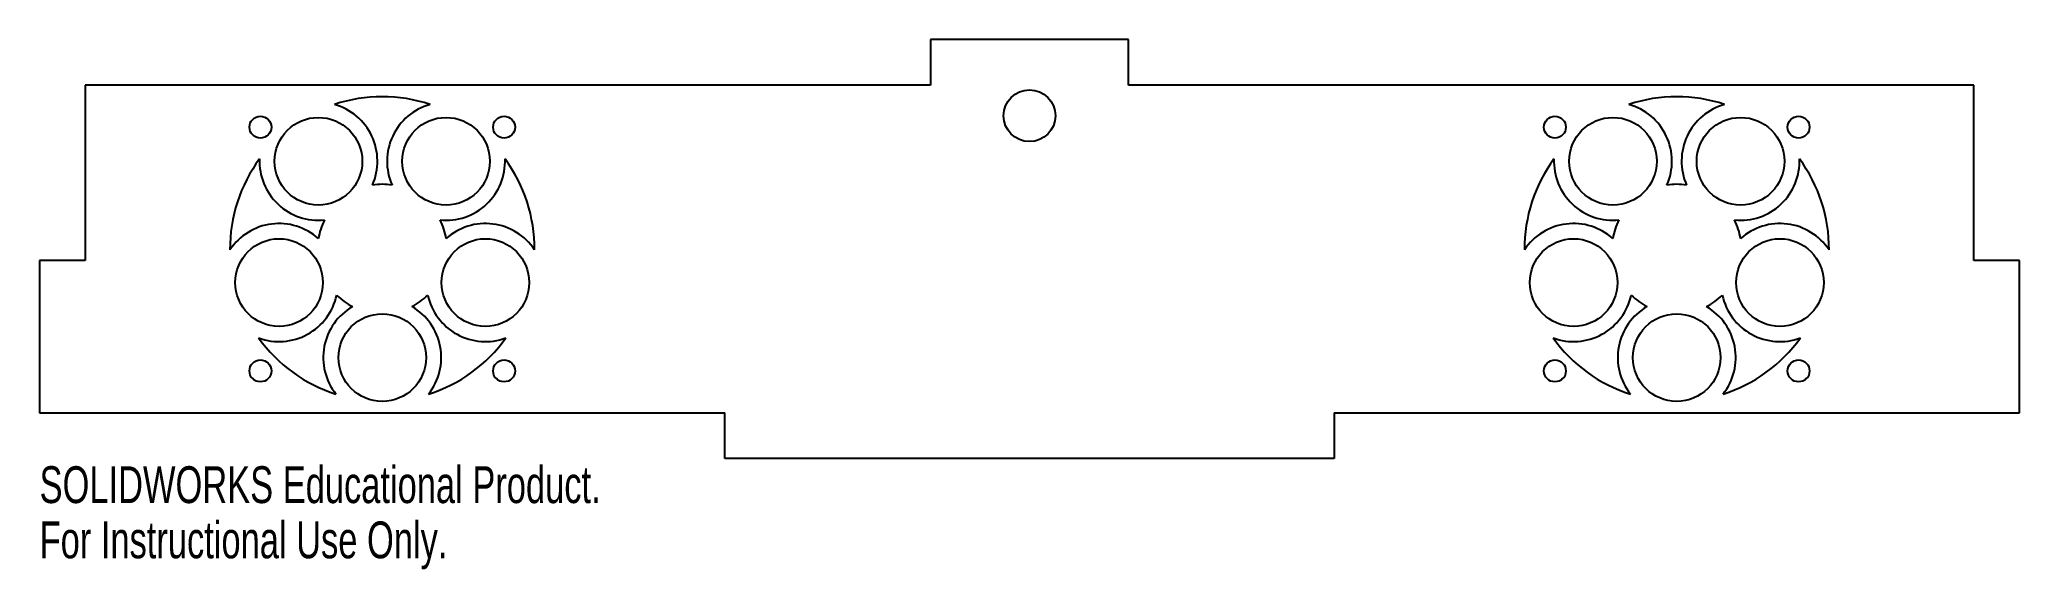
# Model space of a CAD drawing. Header units: millimetres. Extents: x -130 to 130, y -21 to 49.
import ezdxf

# ---------------------------------------------------------------- set-up
doc = ezdxf.new("R2010")
doc.units = ezdxf.units.MM
doc.styles.add('SLDTEXTSTYLE0', font='TXT', dxfattribs={"width": 0.7})

msp = doc.modelspace()

# ---------------------------------------------------------------- linework, layer by layer
at = {"color": 7, "linetype": 'Continuous', "lineweight": 25}
for p, q in [((13, 49), (-13, 49)), ((-13, 49), (-13, 43)), ((13, 43), (13, 49)), ((-13, 43), (-124, 43)), ((-124, 43), (-124, 20)), ((124, 43), (13, 43)), ((124, 20), (124, 43)), ((-124, 20), (-130, 20)), ((-130, 20), (-130, 0)), ((130, 20), (124, 20)), ((130, 0), (130, 20)), ((-130, 0), (-40, 0)), ((-40, -6), (-40, 0)), ((40, 0), (40, -6)), ((40, 0), (130, 0)), ((40, -6), (-40, -6))]:
    msp.add_line(p, q, dxfattribs=at)
for centre, radius in [((0, 39), 3.4), ((-101, 37.5), 1.44), ((-93.38, 33.03), 5.75), ((-76.62, 33.03), 5.75), ((-69, 37.5), 1.44), ((69, 37.5), 1.44), ((76.62, 33.03), 5.75), ((93.38, 33.03), 5.75), ((101, 37.5), 1.44), ((-98.55, 17.1), 5.75), ((-71.45, 17.1), 5.75), ((71.45, 17.1), 5.75), ((98.55, 17.1), 5.75), ((-85, 7.25), 5.75), ((85, 7.25), 5.75), ((-101, 5.5), 1.44), ((-69, 5.5), 1.44), ((69, 5.5), 1.44), ((101, 5.5), 1.44)]:
    msp.add_circle(centre, radius, dxfattribs=at)
for centre, radius, start, end in [((-85, 21.5), 20, 71.7056, 108.2944), ((-93.38, 33.03), 7.75, 336.2112, 74.2938), ((-76.62, 33.03), 7.75, 105.7062, 203.7888), ((85, 21.5), 20, 71.7056, 108.2944), ((76.62, 33.03), 7.75, 336.2112, 74.2938), ((93.38, 33.03), 7.75, 105.7062, 203.7888), ((-85, 21.5), 20, 143.7056, 180.2944), ((-93.38, 33.03), 7.75, 177.7062, 275.7888), ((-76.62, 33.03), 7.75, 264.2112, 2.2938), ((-85, 21.5), 20, 359.7056, 36.2944), ((85, 21.5), 20, 143.7056, 180.2944), ((76.62, 33.03), 7.75, 177.7062, 275.7888), ((93.38, 33.03), 7.75, 264.2112, 2.2938), ((85, 21.5), 20, 359.7056, 36.2944), ((-85, 21.5), 8.5, 81.309, 98.691), ((85, 21.5), 8.5, 81.309, 98.691), ((-98.55, 17.1), 7.75, 48.2112, 146.2938), ((-85, 21.5), 8.5, 153.309, 170.691), ((-85, 21.5), 8.5, 9.309, 26.691), ((-71.45, 17.1), 7.75, 33.7062, 131.7888), ((71.45, 17.1), 7.75, 48.2112, 146.2938), ((85, 21.5), 8.5, 153.309, 170.691), ((85, 21.5), 8.5, 9.309, 26.691), ((98.55, 17.1), 7.75, 33.7062, 131.7888), ((-98.55, 17.1), 7.75, 249.7062, 347.7888), ((-85, 7.25), 7.75, 120.2112, 218.2938), ((-85, 21.5), 8.5, 225.309, 242.691), ((-85, 21.5), 8.5, 297.309, 314.691), ((-85, 7.25), 7.75, 321.7062, 59.7888), ((-71.45, 17.1), 7.75, 192.2112, 290.2938), ((71.45, 17.1), 7.75, 249.7062, 347.7888), ((85, 7.25), 7.75, 120.2112, 218.2938), ((85, 21.5), 8.5, 225.309, 242.691), ((85, 21.5), 8.5, 297.309, 314.691), ((85, 7.25), 7.75, 321.7062, 59.7888), ((98.55, 17.1), 7.75, 192.2112, 290.2938), ((-85, 21.5), 20, 215.7056, 252.2944), ((-85, 21.5), 20, 287.7056, 324.2944), ((85, 21.5), 20, 215.7056, 252.2944), ((85, 21.5), 20, 287.7056, 324.2944)]:
    msp.add_arc(centre, radius, start, end, dxfattribs=at)

# ---------------------------------------------------------------- texts
at = {"color": 7, "linetype": 'Continuous', "char_height": 4.8336, "attachment_point": 1, "style": 'SLDTEXTSTYLE0'}
for s, insert in [('SOLIDWORKS Educational Product.', (-130, -7.02)), ('For Instructional Use Only.', (-130, -14.27))]:
    msp.add_mtext(s, dxfattribs=dict(at, insert=insert))

doc.saveas('drawing.dxf')
